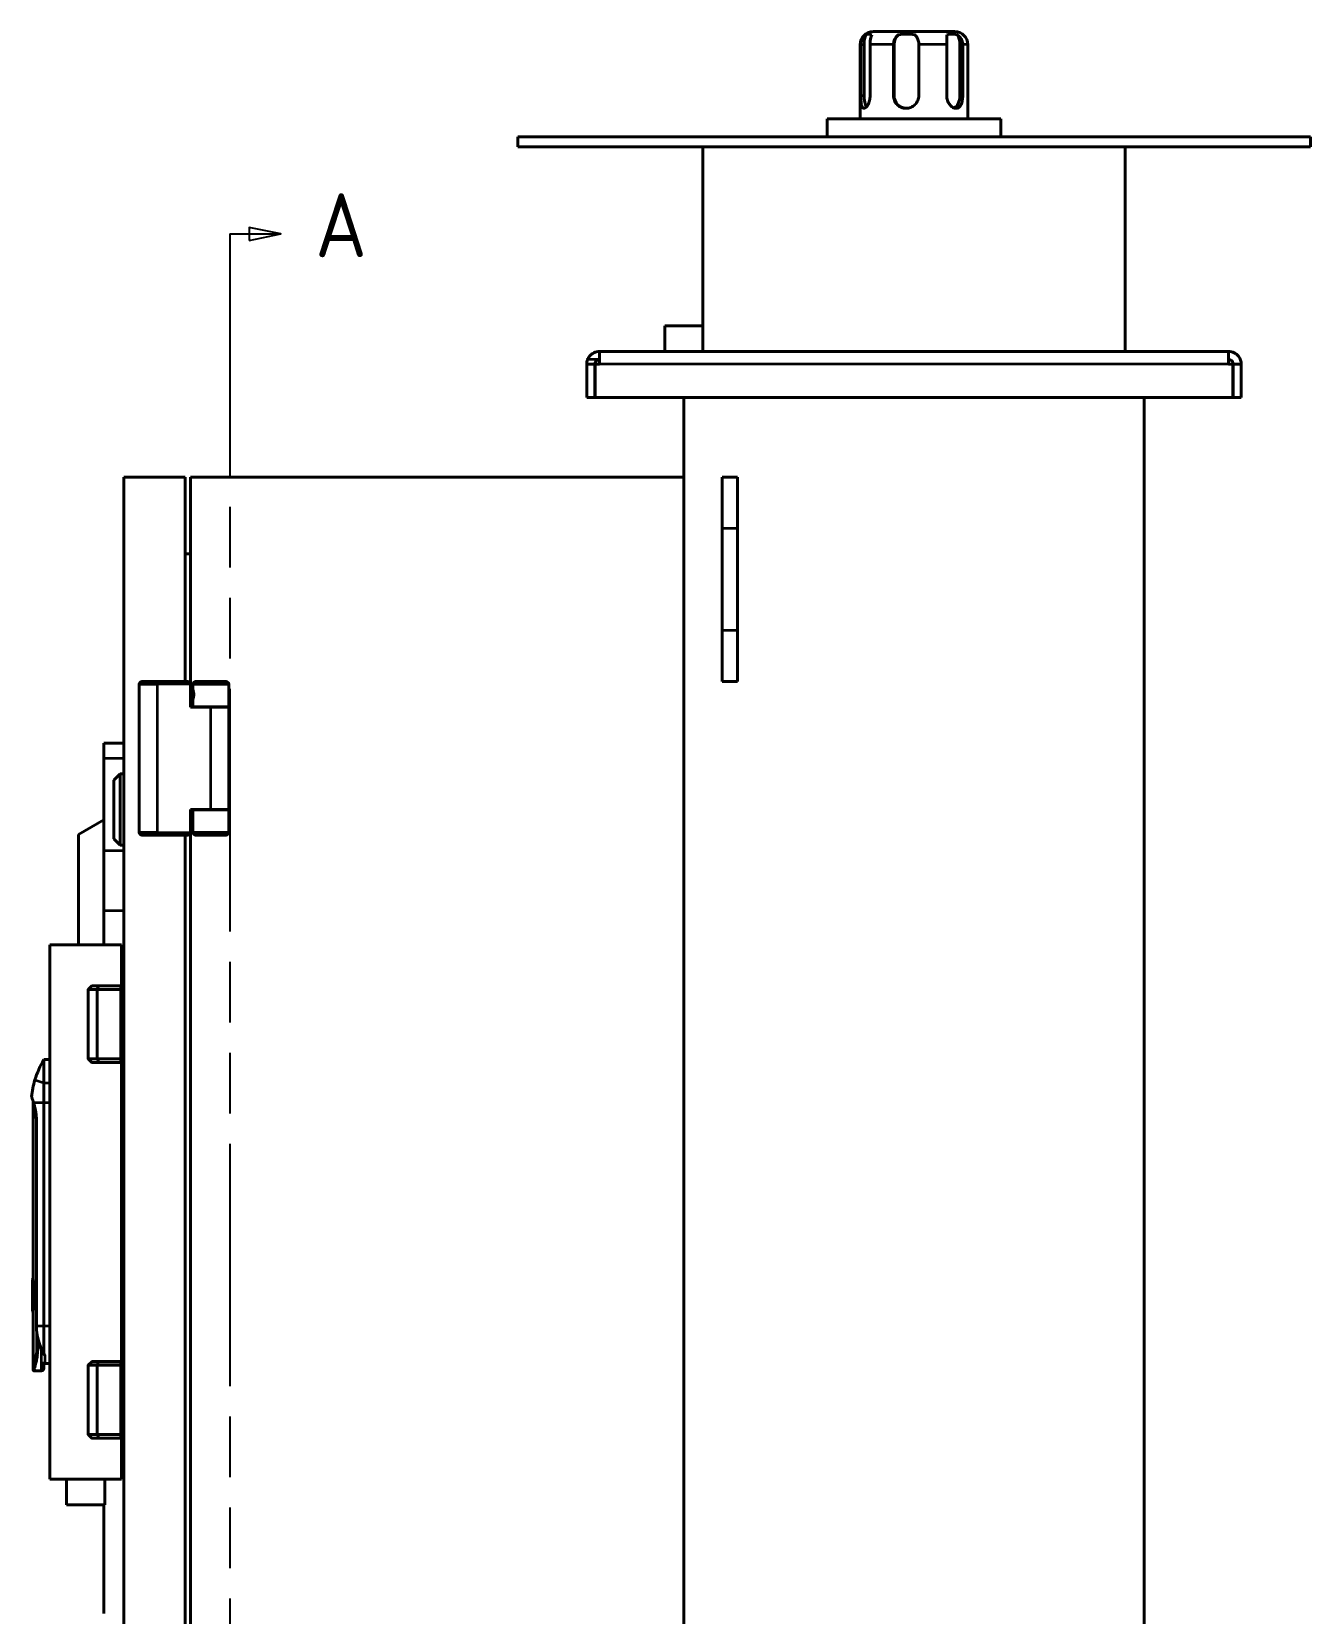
# Model space of a CAD drawing. Header units: millimetres. Extents: x 0 to 4205, y 0 to 2970.
# Drawn here: x 2514 to 3014, y 1076 to 1695 of the extents above; entities that cross this region are included whole.
import ezdxf

# ---------------------------------------------------------------- set-up
doc = ezdxf.new("R2010")
doc.units = ezdxf.units.MM
doc.header["$LTSCALE"] = 5
doc.linetypes.add('CHAIN', pattern=[0.3543, 0.2362, -0.0295, 0.0591, -0.0295])
doc.linetypes.add('DOUBLE_DASH_CHAIN', pattern=[1.2403, 0.6614, -0.0827, 0.1654, -0.0827, 0.1654, -0.0827])
for name, color, linetype, lineweight in [('가시적인 것(ISO)', 3, 'Continuous', 40), ('가시적인 좁은 것(ISO)', 3, 'Continuous', 35), ('단면선(ISO)', 7, 'CHAIN', 25)]:
    doc.layers.add(name, color=color, linetype=linetype, lineweight=lineweight)
doc.styles.add('부품번호텍스트_PSTEK_POSCO', font='isocp.shx')

# ---------------------------------------------------------------- blocks, each defined once
blk = doc.blocks.new('2dTransSection0')
at = {"layer": '단면선(ISO)', "linetype": 'DOUBLE_DASH_CHAIN', "ltscale": 5.738652}
blk.add_line((518.33, 323.11), (518.33, 162.78), dxfattribs=at)
at = {"layer": '단면선(ISO)', "linetype": 'Continuous'}
for p, q in [((518.33, 323.11), (518.33, 319.36)), ((518.33, 323.11), (519.83, 323.11)), ((522.33, 323.11), (519.83, 323.61)), ((519.83, 323.61), (519.83, 322.61)), ((519.83, 323.11), (522.33, 323.11)), ((519.83, 322.61), (522.33, 323.11)), ((518.33, 166.52), (518.33, 162.78)), ((518.33, 162.78), (519.83, 162.78)), ((522.33, 162.78), (519.83, 163.28)), ((519.83, 163.28), (519.83, 162.28)), ((519.83, 162.78), (522.33, 162.78)), ((519.83, 162.28), (522.33, 162.78))]:
    blk.add_line(p, q, dxfattribs=at)
at = {"layer": '단면선(ISO)', "linetype": 'Continuous', "flags": 128}
for points in [[(519.83, 322.61), (522.33, 323.11), (519.83, 323.61), (519.83, 322.61)], [(519.83, 162.28), (522.33, 162.78), (519.83, 163.28), (519.83, 162.28)]]:
    blk.add_lwpolyline(points, dxfattribs=at)
at = {"layer": '단면선(ISO)'}
for points in [[(519.83, 322.61), (522.33, 323.11), (519.83, 323.61), (519.83, 322.61)], [(519.83, 162.28), (522.33, 162.78), (519.83, 163.28), (519.83, 162.28)]]:
    blk.add_solid(points, dxfattribs=at)
at = {"layer": '단면선(ISO)', "char_height": 5, "attachment_point": 7, "style": '부품번호텍스트_PSTEK_POSCO'}
for insert in [(525.01, 321.29), (523.39, 160.14)]:
    blk.add_mtext('A', dxfattribs=dict(at, insert=insert))

msp = doc.modelspace()

# ---------------------------------------------------------------- linework, layer by layer
at = {"layer": '가시적인 것(ISO)'}
for p, q in [((2838.2268, 1660.6175), (2838.2268, 1689.7175)), ((2838.4094, 1669.7175), (2838.4094, 1689.7175)), ((2839.7098, 1669.7175), (2839.7098, 1689.7175)), ((2842.0476, 1689.7175), (2842.0476, 1669.7175)), ((2843.2268, 1694.7175), (2875.2268, 1694.7175)), ((2851.2111, 1669.7175), (2851.2111, 1689.7175)), ((2851.4214, 1669.7175), (2851.4214, 1689.7175)), ((2861.0969, 1689.7175), (2861.0969, 1669.7175)), ((2872.0285, 1669.7175), (2872.0285, 1689.7175)), ((2877.1861, 1689.7175), (2877.1861, 1669.7175)), ((2878.2762, 1689.7175), (2878.2762, 1669.7175)), ((2880.2268, 1660.6175), (2880.2268, 1689.7175)), ((2893.2268, 1660.6175), (2825.2268, 1660.6175)), ((2825.2268, 1653.6175), (2825.2268, 1660.6175)), ((2893.2268, 1653.6175), (2893.2268, 1660.6175)), ((3014.2268, 1653.6175), (2704.2268, 1653.6175)), ((2704.2268, 1649.6175), (2704.2268, 1653.6175)), ((3014.2268, 1649.6175), (3014.2268, 1653.6175)), ((2704.2268, 1649.6175), (3014.2268, 1649.6175)), ((2776.6268, 1569.6175), (2776.6268, 1649.6175)), ((2941.8268, 1569.6175), (2941.8268, 1649.6175)), ((2776.6268, 1579.6175), (2761.7268, 1579.6175)), ((2761.7268, 1569.6175), (2761.7268, 1579.6175)), ((2736.2268, 1569.6175), (2982.2268, 1569.6175)), ((2734.4268, 1564.6175), (2731.2268, 1564.6175)), ((2731.2268, 1564.6175), (2731.2268, 1551.6175)), ((2734.4268, 1551.6175), (2734.4268, 1564.6175)), ((2736.2268, 1564.6175), (2734.4976, 1564.6175)), ((2734.4976, 1564.6175), (2734.4976, 1551.6175)), ((2983.9561, 1564.6175), (2982.2268, 1564.6175)), ((2983.9561, 1564.6175), (2983.9561, 1551.6175)), ((2984.0268, 1551.6175), (2984.0268, 1564.6175)), ((2984.0268, 1564.6175), (2987.2268, 1564.6175)), ((2987.2268, 1564.6175), (2987.2268, 1551.6175)), ((2731.2268, 1551.6175), (2734.4268, 1551.6175)), ((2983.9561, 1551.6175), (2734.4976, 1551.6175)), ((2769.2268, 1057.4175), (2769.2268, 1551.6175)), ((2949.2268, 1057.4175), (2949.2268, 1551.6175)), ((2987.2268, 1551.6175), (2984.0268, 1551.6175)), ((2550.2268, 880.4175), (2550.2268, 1520.4175)), ((2550.2268, 1520.4175), (2574.2268, 1520.4175)), ((2574.2268, 1440.4175), (2574.2268, 1520.4175)), ((2769.2268, 1520.4175), (2576.2268, 1520.4175)), ((2576.2268, 1439.4175), (2576.2268, 1520.4175)), ((2784.2268, 1500.4175), (2784.2268, 1520.4175)), ((2790.2268, 1520.4175), (2784.2268, 1520.4175)), ((2790.2268, 1520.4175), (2790.2268, 1500.4175)), ((2784.2268, 1500.4175), (2784.2268, 1460.4175)), ((2790.2268, 1460.4175), (2790.2268, 1500.4175)), ((2576.2268, 1490.4175), (2574.2268, 1490.4175)), ((2784.2268, 1440.4175), (2784.2268, 1460.4175)), ((2790.2268, 1460.4175), (2790.2268, 1440.4175)), ((2556.2268, 1439.4175), (2556.2268, 1381.4175)), ((2557.2268, 1440.4175), (2563.2268, 1440.4175)), ((2575.2268, 1440.4175), (2563.2268, 1440.4175)), ((2576.2268, 1430.4175), (2576.2268, 1439.4175)), ((2577.2268, 1437.4175), (2577.2268, 1439.4175)), ((2577.2268, 1433.4175), (2577.2268, 1437.4175)), ((2591.2268, 1439.4175), (2591.2268, 1430.5675)), ((2784.2268, 1440.4175), (2790.2268, 1440.4175)), ((2584.2268, 1430.4175), (2576.2268, 1430.4175)), ((2577.2268, 1430.5675), (2577.2268, 1433.4175)), ((2591.2268, 1430.5675), (2577.2268, 1430.5675)), ((2577.2268, 1430.4175), (2577.2268, 1430.5675)), ((2584.2268, 1430.4175), (2591.2268, 1430.4175)), ((2591.2268, 1430.5675), (2591.2268, 1430.4175)), ((2591.2268, 1430.4175), (2591.2268, 1390.4175)), ((2542.4268, 1416.4175), (2542.4268, 1410.3867)), ((2542.4268, 1416.4175), (2550.2268, 1416.4175)), ((2542.4268, 1374.2268), (2542.4268, 1410.3867)), ((2546.2268, 1401.9175), (2548.7268, 1404.4175)), ((2546.2268, 1378.9175), (2546.2268, 1401.9175)), ((2548.7268, 1404.4175), (2548.7268, 1376.4175)), ((2550.2268, 1404.4175), (2548.7268, 1404.4175)), ((2532.4268, 1380.644), (2542.4268, 1386.4175)), ((2576.2268, 1381.4175), (2576.2268, 1390.4175)), ((2576.2268, 1390.4175), (2584.2268, 1390.4175)), ((2577.2268, 1390.2675), (2577.2268, 1390.4175)), ((2577.2268, 1390.2675), (2591.2268, 1390.2675)), ((2577.2268, 1381.4175), (2577.2268, 1390.2675)), ((2591.2268, 1390.4175), (2584.2268, 1390.4175)), ((2591.2268, 1390.4175), (2591.2268, 1390.2675)), ((2591.2268, 1390.2675), (2591.2268, 1381.4175)), ((2532.4268, 1380.644), (2532.4268, 1337.4175)), ((2563.2268, 1380.4175), (2557.2268, 1380.4175)), ((2563.2268, 1380.4175), (2575.2268, 1380.4175)), ((2574.2268, 1020.4175), (2574.2268, 1380.4175)), ((2576.2268, 1019.4175), (2576.2268, 1381.4175)), ((2542.4268, 1374.2268), (2542.4268, 1350.7345)), ((2546.2268, 1378.9175), (2548.7268, 1376.4175)), ((2550.2268, 1376.4175), (2548.7268, 1376.4175)), ((2542.4268, 1337.4175), (2542.4268, 1350.7345)), ((2549.2268, 1337.4175), (2521.2268, 1337.4175)), ((2521.2268, 1128.4175), (2521.2268, 1337.4175)), ((2549.2268, 1321.2175), (2549.2268, 1337.4175)), ((2536.2268, 1319.8346), (2536.2268, 1293.0003)), ((2536.2854, 1319.976), (2537.6683, 1321.3589)), ((2537.8097, 1321.4175), (2540.3825, 1321.4175)), ((2540.3825, 1321.4175), (2549.0268, 1321.4175)), ((2549.2268, 1319.8346), (2549.2268, 1321.2175)), ((2549.2268, 1293.0003), (2549.2268, 1319.8346)), ((2550.2268, 1310.4175), (2549.2268, 1310.4175)), ((2518.9577, 1292.5685), (2521.2268, 1292.5685)), ((2536.2854, 1292.8589), (2537.6683, 1291.476)), ((2540.3825, 1291.4175), (2537.8097, 1291.4175)), ((2549.0268, 1291.4175), (2540.3825, 1291.4175)), ((2549.2268, 1291.6175), (2549.2268, 1293.0003)), ((2549.2268, 1174.2175), (2549.2268, 1291.6175)), ((2514.7605, 1275.9896), (2514.7605, 1206.4527)), ((2518.9577, 1275.7822), (2518.9577, 1188.4283)), ((2516.0054, 1268.4175), (2516.0054, 1188.4204)), ((2514.5192, 1206.5675), (2514.5192, 1194.2675)), ((2514.7605, 1194.3822), (2514.7605, 1171.8347)), ((2517.9577, 1170.8175), (2515.0805, 1170.8175)), ((2518.9577, 1171.8175), (2518.9577, 1174.2148)), ((2519.4577, 1173.7148), (2521.2268, 1173.7148)), ((2536.2268, 1172.8346), (2536.2268, 1146.0003)), ((2536.2854, 1172.976), (2537.6683, 1174.3589)), ((2537.8097, 1174.4175), (2540.3825, 1174.4175)), ((2540.3825, 1174.4175), (2549.0268, 1174.4175)), ((2549.2268, 1172.8346), (2549.2268, 1174.2175)), ((2549.2268, 1146.0003), (2549.2268, 1172.8346)), ((2550.2268, 1155.4175), (2549.2268, 1155.4175)), ((2536.2854, 1145.8589), (2537.6683, 1144.476)), ((2549.2268, 1144.6175), (2549.2268, 1146.0003)), ((2540.3825, 1144.4175), (2537.8097, 1144.4175)), ((2549.0268, 1144.4175), (2540.3825, 1144.4175)), ((2549.2268, 1128.4175), (2549.2268, 1144.6175)), ((2549.2268, 1128.4175), (2521.2268, 1128.4175)), ((2527.7268, 1128.4175), (2527.7268, 1118.4175)), ((2542.7268, 1128.4175), (2542.7268, 1118.4175)), ((2527.7268, 1118.4175), (2542.7268, 1118.4175)), ((2542.4268, 1075.9175), (2542.4268, 1118.4175))]:
    msp.add_line(p, q, dxfattribs=at)
for centre, radius, start, end in [((2843.2268, 1689.7175), 5, 90, 180), ((2875.2268, 1689.7175), 5, 0, 90), ((2557.2268, 1439.4175), 1, 90, 180), ((2575.2268, 1439.4175), 1, 0, 90), ((2578.2268, 1439.4175), 1, 90, 180), ((2590.2268, 1439.4175), 1, 0, 90), ((2557.2268, 1381.4175), 1, 180, 270), ((2575.2268, 1381.4175), 1, 270, 0), ((2578.2268, 1381.4175), 1, 180, 270), ((2590.2268, 1381.4175), 1, 270, 0), ((2536.4268, 1319.8346), 0.2, 135, 180), ((2537.8097, 1321.2175), 0.2, 90, 135), ((2549.0268, 1321.2175), 0.2, 0, 90), ((2549.9896, 1273.8933), 36.218, 148.9602364, 162.8284174), ((2536.4268, 1293.0003), 0.2, 180, 225), ((2537.8097, 1291.6175), 0.2, 225, 270), ((2549.0268, 1291.6175), 0.2, 270, 0), ((2543.8768, 1275.7822), 29.82, 162.8284174, 175.6626333), ((2515.0192, 1206.5675), 0.5, 121.1585294, 180), ((2515.0192, 1194.2675), 0.5, 180, 238.8414662), ((2538.9204, 1188.5371), 22.9153, 180.291824, 209.569667), ((2517.9577, 1171.8175), 1, 270, 0), ((2536.4268, 1172.8346), 0.2, 135, 180), ((2537.8097, 1174.2175), 0.2, 90, 135), ((2549.0268, 1174.2175), 0.2, 0, 90), ((2536.4268, 1146.0003), 0.2, 180, 225), ((2537.8097, 1144.6175), 0.2, 225, 270), ((2549.0268, 1144.6175), 0.2, 270, 0)]:
    msp.add_arc(centre, radius, start, end, dxfattribs=at)
for centre, major_axis, ratio, start_param, end_param in [((2841.5289, 1689.7175), (0, 5), 0.36381904, 0.71583806, 1.57079633), ((2856.3643, 1689.7175), (0, 5), 0.9885859, 0.71583806, 1.57079633), ((2874.0623, 1689.7175), (0, -5), 0.62476686, 1.57079633, 2.42575459), ((2841.5289, 1669.7175), (0, 5), 0.36381904, 1.57079633, 2.64409243), ((2856.3643, 1669.7175), (0, -5), 0.9885859, 4.71238898, 6.25270946), ((2874.0623, 1669.7175), (0, -5), 0.62476686, 0.2480011, 1.57079633)]:
    msp.add_ellipse(centre, major_axis=major_axis, ratio=ratio, start_param=start_param, end_param=end_param, dxfattribs=at)
for points, knots in [([(2838.4094, 1689.7175), (2838.4094, 1690.2317), (2838.4961, 1690.7364), (2838.837, 1691.7235), (2839.0964, 1692.1863), (2839.6873, 1692.9356), (2839.9972, 1693.2342), (2840.3351, 1693.4902)], [-0.928418077, -0.928418077, -0.928418077, -0.928418077, -0.772738134, -0.772738134, -0.60683691, -0.60683691, -0.46743248, -0.46743248, -0.46743248, -0.46743248]), ([(2840.3351, 1693.4902), (2840.7399, 1693.6549), (2841.1522, 1693.7175), (2841.9057, 1693.7175), (2842.3179, 1693.6549), (2842.7227, 1693.4902)], [1.699864016, 1.699864016, 1.699864016, 1.699864016, 2.010514071, 2.010514071, 2.321164125, 2.321164125, 2.321164125, 2.321164125]), ([(2842.7227, 1693.4902), (2842.5989, 1693.2342), (2842.4883, 1692.9356), (2842.2808, 1692.1863), (2842.1921, 1691.7235), (2842.0765, 1690.7364), (2842.0476, 1690.2317), (2842.0476, 1689.7175)], [-0.456831981, -0.456831981, -0.456831981, -0.456831981, -0.318683626, -0.318683626, -0.15427722, -0.15427722, 0, 0, 0, 0]), ([(2851.2111, 1689.7175), (2851.2111, 1690.2322), (2851.2991, 1690.7374), (2851.6434, 1691.727), (2851.9051, 1692.1916), (2852.4913, 1692.9394), (2852.7943, 1693.2358), (2853.1205, 1693.4902)], [-0.928445982, -0.928445982, -0.928445982, -0.928445982, -0.772610682, -0.772610682, -0.605977451, -0.605977451, -0.467453596, -0.467453596, -0.467453596, -0.467453596]), ([(2853.1205, 1693.4902), (2854.2205, 1693.6549), (2855.3407, 1693.7175), (2857.388, 1693.7175), (2858.5082, 1693.6549), (2859.6081, 1693.4902)], [1.699864016, 1.699864016, 1.699864016, 1.699864016, 2.010514071, 2.010514071, 2.321164125, 2.321164125, 2.321164125, 2.321164125]), ([(2859.6081, 1693.4902), (2859.8602, 1693.2358), (2860.0955, 1692.9394), (2860.5524, 1692.1916), (2860.7575, 1691.727), (2861.0277, 1690.7374), (2861.0969, 1690.2322), (2861.0969, 1689.7175)], [-0.456836378, -0.456836378, -0.456836378, -0.456836378, -0.319561365, -0.319561365, -0.15443039, -0.15443039, 0, 0, 0, 0]), ([(2872.0122, 1693.4902), (2872.7074, 1693.6549), (2873.4153, 1693.7175), (2874.7092, 1693.7175), (2875.4171, 1693.6549), (2876.1123, 1693.4902)], [1.699864016, 1.699864016, 1.699864016, 1.699864016, 2.010514071, 2.010514071, 2.321164125, 2.321164125, 2.321164125, 2.321164125]), ([(2872.0285, 1689.7175), (2872.0285, 1690.2296), (2872.0297, 1690.7323), (2872.0317, 1691.7093), (2872.0325, 1692.1656), (2872.0273, 1692.9208), (2872.0221, 1693.2279), (2872.0122, 1693.4902)], [-0.928352843, -0.928352843, -0.928352843, -0.928352843, -0.77331511, -0.77331511, -0.610228294, -0.610228294, -0.467383758, -0.467383758, -0.467383758, -0.467383758]), ([(2876.1123, 1693.4902), (2876.499, 1693.2279), (2876.8542, 1692.9208), (2877.5144, 1692.1656), (2877.7997, 1691.7093), (2878.179, 1690.7323), (2878.2762, 1690.2296), (2878.2762, 1689.7175)], [-0.456815099, -0.456815099, -0.456815099, -0.456815099, -0.315257795, -0.315257795, -0.153640623, -0.153640623, 0, 0, 0, 0]), ([(2839.666, 1664.7175), (2839.4366, 1664.7175), (2839.2217, 1664.8439), (2838.8789, 1665.355), (2838.7495, 1665.7394), (2838.5683, 1666.6245), (2838.504, 1667.1851), (2838.4254, 1668.4163), (2838.4094, 1669.087), (2838.4094, 1669.7175)], [-0.756511688, -0.756511688, -0.756511688, -0.756511688, -0.567394583, -0.567394583, -0.378277478, -0.378277478, -0.189138739, -0.189138739, 0, 0, 0, 0]), ([(2842.0476, 1669.7175), (2842.0476, 1669.087), (2841.9715, 1668.4163), (2841.6783, 1667.1851), (2841.4629, 1666.6245), (2841.0001, 1665.7394), (2840.7215, 1665.355), (2840.1685, 1664.8439), (2839.8953, 1664.7175), (2839.666, 1664.7175)], [-1.513023376, -1.513023376, -1.513023376, -1.513023376, -1.323884638, -1.323884638, -1.134745899, -1.134745899, -0.945628794, -0.945628794, -0.756511688, -0.756511688, -0.756511688, -0.756511688]), ([(2856.063, 1664.7175), (2855.4398, 1664.7175), (2854.7814, 1664.8439), (2853.5813, 1665.355), (2853.0391, 1665.7394), (2852.1869, 1666.6245), (2851.8191, 1667.1851), (2851.3313, 1668.4163), (2851.2111, 1669.087), (2851.2111, 1669.7175)], [-0.756511688, -0.756511688, -0.756511688, -0.756511688, -0.567394583, -0.567394583, -0.378277478, -0.378277478, -0.189138739, -0.189138739, 0, 0, 0, 0]), ([(2861.0969, 1669.7175), (2861.0969, 1669.087), (2860.967, 1668.4163), (2860.4445, 1667.1851), (2860.0523, 1666.6245), (2859.1545, 1665.7394), (2858.5882, 1665.355), (2857.354, 1664.8439), (2856.6862, 1664.7175), (2856.063, 1664.7175)], [-1.513023376, -1.513023376, -1.513023376, -1.513023376, -1.323884638, -1.323884638, -1.134745899, -1.134745899, -0.945628794, -0.945628794, -0.756511688, -0.756511688, -0.756511688, -0.756511688]), ([(2875.6239, 1664.7175), (2875.23, 1664.7175), (2874.7866, 1664.8439), (2873.9292, 1665.355), (2873.5164, 1665.7394), (2872.8454, 1666.6245), (2872.5419, 1667.1851), (2872.1327, 1668.4163), (2872.0285, 1669.087), (2872.0285, 1669.7175)], [-0.756511688, -0.756511688, -0.756511688, -0.756511688, -0.567394583, -0.567394583, -0.378277478, -0.378277478, -0.189138739, -0.189138739, 0, 0, 0, 0]), ([(2878.2762, 1669.7175), (2878.2762, 1669.087), (2878.2223, 1668.4163), (2877.993, 1667.1851), (2877.8162, 1666.6245), (2877.3812, 1665.7394), (2877.0935, 1665.355), (2876.4124, 1664.8439), (2876.0177, 1664.7175), (2875.6239, 1664.7175)], [-1.513023376, -1.513023376, -1.513023376, -1.513023376, -1.323884638, -1.323884638, -1.134745899, -1.134745899, -0.945628794, -0.945628794, -0.756511688, -0.756511688, -0.756511688, -0.756511688]), ([(2736.2268, 1569.6175), (2734.7214, 1569.6175), (2733.232, 1568.895), (2732.3, 1567.7127), (2731.9913, 1567.321), (2731.7416, 1566.8827), (2731.5621, 1566.4175)], [0, 0, 0, 0, 0.575044589, 0.575044589, 0.575044589, 0.76555338, 0.76555338, 0.76555338, 0.76555338]), ([(2734.4268, 1564.6175), (2734.4268, 1565.3171), (2734.875, 1565.9966), (2735.5182, 1566.2721), (2735.7413, 1566.3677), (2735.984, 1566.4175), (2736.2268, 1566.4175)], [-1, -1, -1, -1, -0.25762063, -0.25762063, -0.25762063, 0, 0, 0, 0]), ([(2736.2268, 1569.6175), (2736.2268, 1569.3285), (2736.2268, 1568.895), (2736.2268, 1567.7127), (2736.2268, 1567.321), (2736.2268, 1566.8827), (2736.2268, 1566.4175)], [0, 0, 0, 0, 0.575044589, 0.575044589, 0.575044589, 0.76555338, 0.76555338, 0.76555338, 0.76555338]), ([(2982.2268, 1569.6175), (2982.2268, 1569.3285), (2982.2268, 1568.895), (2982.2268, 1567.7127), (2982.2268, 1567.321), (2982.2268, 1566.8827), (2982.2268, 1566.4175)], [0, 0, 0, 0, 0.575044589, 0.575044589, 0.575044589, 0.76555338, 0.76555338, 0.76555338, 0.76555338]), ([(2982.2268, 1569.6175), (2983.7323, 1569.6175), (2985.2217, 1568.895), (2986.1536, 1567.7127), (2986.8423, 1566.8389), (2987.2268, 1565.73), (2987.2268, 1564.6175)], [0, 0, 0, 0, 0.57504459, 0.57504459, 0.57504459, 1, 1, 1, 1]), ([(2984.0268, 1564.6175), (2984.0268, 1565.3171), (2983.5787, 1565.9966), (2982.9355, 1566.2721), (2982.7123, 1566.3677), (2982.4696, 1566.4175), (2982.2268, 1566.4175)], [-1, -1, -1, -1, -0.25762063, -0.25762063, -0.25762063, 0, 0, 0, 0]), ([(2577.2268, 1437.4175), (2577.2329, 1437.3972), (2577.2419, 1437.3667), (2577.2962, 1437.1621), (2577.3347, 1437.0084), (2577.4077, 1436.6549), (2577.4469, 1436.4309), (2577.5029, 1435.9386), (2577.5186, 1435.6701), (2577.5186, 1435.1648), (2577.5029, 1434.8963), (2577.4469, 1434.404), (2577.4077, 1434.1801), (2577.3347, 1433.8265), (2577.2962, 1433.6728), (2577.2419, 1433.4682), (2577.2329, 1433.4378), (2577.2268, 1433.4175)], [-0.909540528, -0.909540528, -0.909540528, -0.909540528, -0.833754696, -0.833754696, -0.757968865, -0.757968865, -0.682164608, -0.682164608, -0.606360352, -0.606360352, -0.530556096, -0.530556096, -0.454751839, -0.454751839, -0.378966008, -0.378966008, -0.303180176, -0.303180176, -0.303180176, -0.303180176]), ([(2578.2268, 1440.4175), (2578.2386, 1440.4175), (2578.2562, 1440.4175), (2578.3149, 1440.4175), (2578.3188, 1440.4175), (2578.3226, 1440.4175), (2578.327, 1440.4175), (2578.3889, 1440.4175), (2578.4786, 1440.4175), (2578.5961, 1440.4175), (2578.6128, 1440.4175), (2578.6295, 1440.4175), (2578.6481, 1440.4175), (2578.7599, 1440.4175), (2578.8923, 1440.4175), (2579.0452, 1440.4175), (2579.0961, 1440.4175), (2579.1483, 1440.4175), (2579.2049, 1440.4175), (2579.4313, 1440.4175), (2579.6916, 1440.4175), (2579.9842, 1440.4175), (2580.2402, 1440.4175), (2580.5171, 1440.4175), (2580.8147, 1440.4175), (2580.8573, 1440.4175), (2580.9012, 1440.4175), (2580.9436, 1440.4175), (2581.2403, 1440.4175), (2581.5517, 1440.4175), (2581.8777, 1440.4175), (2581.9242, 1440.4175), (2581.9731, 1440.4175), (2582.0183, 1440.4175), (2582.3572, 1440.4175), (2582.7056, 1440.4175), (2583.0634, 1440.4175), (2583.0872, 1440.4175), (2583.1125, 1440.4175), (2583.1351, 1440.4175), (2583.4956, 1440.4175), (2583.8602, 1440.4175), (2584.2268, 1440.4175), (2584.5706, 1440.4175), (2584.9119, 1440.4175), (2585.2509, 1440.4175), (2585.2735, 1440.4175), (2585.2947, 1440.4175), (2585.3186, 1440.4175), (2585.6532, 1440.4175), (2585.98, 1440.4175), (2586.2991, 1440.4175), (2586.3447, 1440.4175), (2586.3883, 1440.4175), (2586.4354, 1440.4175), (2586.718, 1440.4175), (2586.9901, 1440.4175), (2587.2518, 1440.4175), (2587.3391, 1440.4175), (2587.4235, 1440.4175), (2587.5101, 1440.4175), (2587.8565, 1440.4175), (2588.1768, 1440.4175), (2588.4695, 1440.4175), (2588.7256, 1440.4175), (2588.9565, 1440.4175), (2589.1622, 1440.4175), (2589.1916, 1440.4175), (2589.2211, 1440.4175), (2589.2488, 1440.4175), (2589.4428, 1440.4175), (2589.6092, 1440.4175), (2589.7478, 1440.4175), (2589.7677, 1440.4175), (2589.7877, 1440.4175), (2589.8056, 1440.4175), (2589.9398, 1440.4175), (2590.0422, 1440.4175), (2590.113, 1440.4175), (2590.1177, 1440.4175), (2590.1225, 1440.4175), (2590.1267, 1440.4175), (2590.1934, 1440.4175), (2590.2135, 1440.4175), (2590.2268, 1440.4175)], [0, 0, 0, 0, 0.05859375, 0.05859375, 0.05859375, 0.0625, 0.0625, 0.0625, 0.1171875, 0.1171875, 0.1171875, 0.125, 0.125, 0.125, 0.171875, 0.171875, 0.171875, 0.1875, 0.1875, 0.1875, 0.25, 0.25, 0.25, 0.3046875, 0.3046875, 0.3046875, 0.3125, 0.3125, 0.3125, 0.3671875, 0.3671875, 0.3671875, 0.375, 0.375, 0.375, 0.43359375, 0.43359375, 0.43359375, 0.4375, 0.4375, 0.4375, 0.5, 0.5, 0.5, 0.55859375, 0.55859375, 0.55859375, 0.5625, 0.5625, 0.5625, 0.6171875, 0.6171875, 0.6171875, 0.625, 0.625, 0.625, 0.671875, 0.671875, 0.671875, 0.6875, 0.6875, 0.6875, 0.75, 0.75, 0.75, 0.8046875, 0.8046875, 0.8046875, 0.8125, 0.8125, 0.8125, 0.8671875, 0.8671875, 0.8671875, 0.875, 0.875, 0.875, 0.93359375, 0.93359375, 0.93359375, 0.9375, 0.9375, 0.9375, 1, 1, 1, 1]), ([(2584.2268, 1380.4175), (2583.8831, 1380.4175), (2583.5418, 1380.4175), (2583.2028, 1380.4175), (2583.1802, 1380.4175), (2583.159, 1380.4175), (2583.1351, 1380.4175), (2582.8005, 1380.4175), (2582.4737, 1380.4175), (2582.1546, 1380.4175), (2582.109, 1380.4175), (2582.0654, 1380.4175), (2582.0183, 1380.4175), (2581.7357, 1380.4175), (2581.4636, 1380.4175), (2581.2019, 1380.4175), (2581.1146, 1380.4175), (2581.0302, 1380.4175), (2580.9436, 1380.4175), (2580.5972, 1380.4175), (2580.2768, 1380.4175), (2579.9842, 1380.4175), (2579.7281, 1380.4175), (2579.4972, 1380.4175), (2579.2915, 1380.4175), (2579.2621, 1380.4175), (2579.2326, 1380.4175), (2579.2049, 1380.4175), (2579.0108, 1380.4175), (2578.8445, 1380.4175), (2578.7058, 1380.4175), (2578.686, 1380.4175), (2578.666, 1380.4175), (2578.6481, 1380.4175), (2578.5139, 1380.4175), (2578.4114, 1380.4175), (2578.3407, 1380.4175), (2578.336, 1380.4175), (2578.3312, 1380.4175), (2578.327, 1380.4175), (2578.2603, 1380.4175), (2578.2402, 1380.4175), (2578.2268, 1380.4175)], [0.5, 0.5, 0.5, 0.5, 0.55859375, 0.55859375, 0.55859375, 0.5625, 0.5625, 0.5625, 0.6171875, 0.6171875, 0.6171875, 0.625, 0.625, 0.625, 0.671875, 0.671875, 0.671875, 0.6875, 0.6875, 0.6875, 0.75, 0.75, 0.75, 0.8046875, 0.8046875, 0.8046875, 0.8125, 0.8125, 0.8125, 0.8671875, 0.8671875, 0.8671875, 0.875, 0.875, 0.875, 0.93359375, 0.93359375, 0.93359375, 0.9375, 0.9375, 0.9375, 1, 1, 1, 1]), ([(2590.2268, 1380.4175), (2590.2151, 1380.4175), (2590.1974, 1380.4175), (2590.1388, 1380.4175), (2590.1349, 1380.4175), (2590.1311, 1380.4175), (2590.1267, 1380.4175), (2590.0648, 1380.4175), (2589.9751, 1380.4175), (2589.8576, 1380.4175), (2589.8408, 1380.4175), (2589.8242, 1380.4175), (2589.8056, 1380.4175), (2589.6937, 1380.4175), (2589.5614, 1380.4175), (2589.4085, 1380.4175), (2589.3576, 1380.4175), (2589.3054, 1380.4175), (2589.2488, 1380.4175), (2589.0224, 1380.4175), (2588.7621, 1380.4175), (2588.4695, 1380.4175), (2588.2134, 1380.4175), (2587.9366, 1380.4175), (2587.6389, 1380.4175), (2587.5964, 1380.4175), (2587.5525, 1380.4175), (2587.5101, 1380.4175), (2587.2134, 1380.4175), (2586.902, 1380.4175), (2586.576, 1380.4175), (2586.5295, 1380.4175), (2586.4806, 1380.4175), (2586.4354, 1380.4175), (2586.0965, 1380.4175), (2585.7481, 1380.4175), (2585.3903, 1380.4175), (2585.3665, 1380.4175), (2585.3412, 1380.4175), (2585.3186, 1380.4175), (2584.9581, 1380.4175), (2584.5935, 1380.4175), (2584.2268, 1380.4175)], [0, 0, 0, 0, 0.05859375, 0.05859375, 0.05859375, 0.0625, 0.0625, 0.0625, 0.1171875, 0.1171875, 0.1171875, 0.125, 0.125, 0.125, 0.171875, 0.171875, 0.171875, 0.1875, 0.1875, 0.1875, 0.25, 0.25, 0.25, 0.3046875, 0.3046875, 0.3046875, 0.3125, 0.3125, 0.3125, 0.3671875, 0.3671875, 0.3671875, 0.375, 0.375, 0.375, 0.43359375, 0.43359375, 0.43359375, 0.4375, 0.4375, 0.4375, 0.5, 0.5, 0.5, 0.5]), ([(2518.9577, 1292.5685), (2518.9577, 1292.4665), (2518.9577, 1292.3423), (2518.9577, 1292.0522), (2518.9577, 1291.8863), (2518.9577, 1291.3285), (2518.9577, 1290.8787), (2518.9577, 1290.0171), (2518.9577, 1289.6433), (2518.9577, 1288.4453), (2518.9577, 1287.5473), (2518.9577, 1285.6064), (2518.9577, 1284.5668), (2518.9577, 1283.4824)], [-1.43451955, -1.43451955, -1.43451955, -1.43451955, -1.30026929, -1.30026929, -1.16585639, -1.16585639, -0.89694514, -0.89694514, -0.71765182, -0.71765182, -0.35866508, -0.35866508, -0.000001, -0.000001, -0.000001, -0.000001]), ([(2518.9577, 1283.4824), (2518.9577, 1282.8822), (2518.9577, 1282.2657), (2518.9577, 1281.01), (2518.9577, 1280.3706), (2518.9577, 1278.4295), (2518.9577, 1277.105), (2518.9577, 1275.7822)], [-0.79365146, -0.79365146, -0.79365146, -0.79365146, -0.595268882, -0.595268882, -0.396857642, -0.396857642, -0.000001, -0.000001, -0.000001, -0.000001]), ([(2514.8521, 1275.6936), (2514.6247, 1276.4293), (2514.4307, 1277.0488), (2514.2374, 1277.6642), (2514.1918, 1277.8089), (2514.1537, 1277.9297)], [0, 0, 0, 0, 0.331614075, 0.331614075, 0.454975636, 0.454975636, 0.454975636, 0.454975636]), ([(2516.0054, 1268.4175), (2516.0054, 1269.3787), (2515.9402, 1270.3511), (2515.709, 1272.1829), (2515.541, 1273.0629), (2515.1953, 1274.5274), (2515.0206, 1275.1482), (2514.8521, 1275.6936)], [0, 0, 0, 0, 0.288368513, 0.288368513, 0.578443437, 0.578443437, 0.825427108, 0.825427108, 0.825427108, 0.825427108]), ([(2514.7605, 1206.4527), (2514.8394, 1206.1218), (2514.9379, 1205.6817), (2515.1455, 1204.5934), (2515.2679, 1203.8371), (2515.442, 1202.1754), (2515.491, 1201.2695), (2515.491, 1199.5654), (2515.442, 1198.6596), (2515.2679, 1196.9978), (2515.1455, 1196.2416), (2514.9379, 1195.1533), (2514.8394, 1194.7131), (2514.7605, 1194.3822)], [1.32315626, 1.32315626, 1.32315626, 1.32315626, 1.53346053, 1.53346053, 1.78906758, 1.78906758, 2.04467463, 2.04467463, 2.30028168, 2.30028168, 2.55588873, 2.55588873, 2.766193, 2.766193, 2.766193, 2.766193]), ([(2518.9577, 1188.4283), (2518.9577, 1187.9073), (2518.9577, 1187.3864), (2518.9577, 1186.3504), (2518.9577, 1185.8357), (2518.9577, 1184.3076), (2518.9577, 1183.3143), (2518.9577, 1181.4102), (2518.9577, 1180.5051), (2518.9577, 1178.8167), (2518.9577, 1178.0382), (2518.9577, 1177.3379)], [-1.25078986, -1.25078986, -1.25078986, -1.25078986, -1.09468686, -1.09468686, -0.93845387, -0.93845387, -0.62561404, -0.62561404, -0.31282474, -0.31282474, -0.00000088, -0.00000088, -0.00000088, -0.00000088]), ([(2519.4577, 1176.9706), (2519.4065, 1176.9736), (2519.3522, 1176.9841), (2519.2709, 1177.0108), (2519.2445, 1177.0214), (2519.1807, 1177.0514), (2519.1448, 1177.0728), (2519.065, 1177.1314), (2519.0249, 1177.1723), (2518.9711, 1177.2577), (2518.9577, 1177.2994), (2518.9577, 1177.3379)], [0.0000018341, 0.0000018341, 0.0000018341, 0.0000018341, 0.015415401, 0.015415401, 0.0232826604, 0.0232826604, 0.0355238411, 0.0355238411, 0.0538959094, 0.0538959094, 0.0712183108, 0.0712183108, 0.0712183108, 0.0712183108]), ([(2514.7605, 1171.8347), (2514.7605, 1171.8185), (2514.7605, 1171.7881), (2514.7605, 1171.7464), (2514.7605, 1171.7087), (2514.7605, 1171.6717), (2514.7605, 1171.6345), (2514.7605, 1171.5965), (2514.7605, 1171.5572), (2514.7605, 1171.5165), (2514.7605, 1171.4752), (2514.7605, 1171.4329), (2514.7605, 1171.3896), (2514.7605, 1171.3458), (2514.7605, 1171.3021), (2514.7605, 1171.259), (2514.7605, 1171.217), (2514.7605, 1171.1765), (2514.7605, 1171.138), (2514.7605, 1171.1018), (2514.7605, 1171.0684), (2514.7605, 1171.0381), (2514.7605, 1171.0112), (2514.7605, 1170.9879), (2514.7605, 1170.9685), (2514.7605, 1170.9532), (2514.7605, 1170.9421), (2514.7605, 1170.9352), (2514.7605, 1170.9334), (2514.7605, 1170.9334), (2514.7605, 1170.9334)], [0, 0, 0, 0, 0.018518519, 0.037037037, 0.055555556, 0.074074074, 0.092592593, 0.111111111, 0.12962963, 0.148148148, 0.166666667, 0.185185185, 0.203703704, 0.222222222, 0.240740741, 0.259259259, 0.277777778, 0.296296296, 0.314814815, 0.333333333, 0.351851852, 0.37037037, 0.388888889, 0.407407407, 0.425925926, 0.444444444, 0.462962963, 0.481481481, 0.5, 0.50175311, 0.50175311, 0.50175311, 0.50175311]), ([(2515.0805, 1170.8175), (2515.0267, 1170.8175), (2514.9722, 1170.8264), (2514.8708, 1170.8605), (2514.8226, 1170.8859), (2514.7735, 1170.9228), (2514.7669, 1170.928), (2514.7605, 1170.9334)], [0, 0, 0, 0, 0.0161470941, 0.0161470941, 0.0320714123, 0.0320714123, 0.0345899586, 0.0345899586, 0.0345899586, 0.0345899586]), ([(2518.9577, 1174.2148), (2518.9577, 1174.2135), (2518.9577, 1174.2123), (2518.9582, 1174.1451), (2518.9718, 1174.0798), (2519.0228, 1173.9599), (2519.0591, 1173.9062), (2519.1501, 1173.8154), (2519.204, 1173.7792), (2519.2949, 1173.7408), (2519.3278, 1173.7307), (2519.3932, 1173.7179), (2519.4254, 1173.7148), (2519.4577, 1173.7148)], [-0.0003658706, -0.0003658706, -0.0003658706, -0.0003658706, 0, 0, 0.0199010461, 0.0199010461, 0.0392588893, 0.0392588893, 0.0585795852, 0.0585795852, 0.0688861924, 0.0688861924, 0.0785802991, 0.0785802991, 0.0785802991, 0.0785802991])]:
    msp.add_open_spline(points, degree=3, knots=knots, dxfattribs=at)
for points in [[(2731.5621, 1566.4175), (2731.3411, 1565.8449), (2731.2268, 1565.2312), (2731.2268, 1564.6175)], [(2736.2268, 1566.4175), (2736.2268, 1565.8449), (2736.2268, 1565.2312), (2736.2268, 1564.6175)], [(2982.2268, 1566.4175), (2982.2268, 1565.8449), (2982.2268, 1565.2312), (2982.2268, 1564.6175)], [(2514.154, 1277.9297), (2514.143, 1277.965), (2514.139, 1278.0025), (2514.1423, 1278.0373)]]:
    msp.add_open_spline(points, degree=3, dxfattribs=at)
at = {"layer": '가시적인 좁은 것(ISO)'}
for p, q in [((2838.4094, 1689.7175), (2838.2268, 1689.7175)), ((2838.4094, 1689.7175), (2839.7098, 1689.7175)), ((2851.2111, 1689.7175), (2842.0476, 1689.7175)), ((2851.2111, 1689.7175), (2851.4214, 1689.7175)), ((2872.0285, 1689.7175), (2861.0969, 1689.7175)), ((2878.2762, 1689.7175), (2877.1861, 1689.7175)), ((2880.2268, 1689.7175), (2878.2762, 1689.7175)), ((2838.4094, 1669.7175), (2839.7098, 1669.7175)), ((2851.2111, 1669.7175), (2851.4214, 1669.7175)), ((2878.2762, 1669.7175), (2877.1861, 1669.7175)), ((2736.2268, 1566.4175), (2731.5621, 1566.4175)), ((2982.2268, 1564.6175), (2736.2268, 1564.6175)), ((2784.2268, 1500.4175), (2790.2268, 1500.4175)), ((2790.2268, 1460.4175), (2784.2268, 1460.4175)), ((2556.2268, 1439.4175), (2563.2268, 1439.4175)), ((2563.2268, 1439.4175), (2563.2268, 1440.4175)), ((2576.2268, 1439.4175), (2563.2268, 1439.4175)), ((2563.2268, 1439.4175), (2563.2268, 1381.4175)), ((2577.2268, 1439.4175), (2591.2268, 1439.4175)), ((2584.2268, 1390.4175), (2584.2268, 1430.4175)), ((2550.2268, 1410.3867), (2542.4268, 1410.3867)), ((2563.2268, 1381.4175), (2556.2268, 1381.4175)), ((2563.2268, 1380.4175), (2563.2268, 1381.4175)), ((2563.2268, 1381.4175), (2576.2268, 1381.4175)), ((2591.2268, 1381.4175), (2577.2268, 1381.4175)), ((2550.2268, 1374.2268), (2542.4268, 1374.2268)), ((2550.2268, 1350.7345), (2542.4268, 1350.7345)), ((2536.2268, 1319.8346), (2536.2854, 1319.8346)), ((2539.6683, 1319.8346), (2536.2854, 1319.8346)), ((2536.2854, 1319.8346), (2536.2854, 1293.0003)), ((2536.3268, 1319.976), (2537.7097, 1321.3589)), ((2539.7097, 1319.976), (2536.3268, 1319.976)), ((2537.7097, 1321.3589), (2540.2825, 1321.3589)), ((2539.6683, 1319.8346), (2539.8097, 1319.8346)), ((2539.6683, 1319.8346), (2539.6683, 1293.0003)), ((2539.7097, 1319.976), (2540.2825, 1321.3589)), ((2539.8097, 1319.976), (2540.3825, 1321.3589)), ((2549.0268, 1319.976), (2539.8097, 1319.976)), ((2539.8097, 1319.8346), (2539.8097, 1319.976)), ((2549.0268, 1319.8346), (2539.8097, 1319.8346)), ((2539.8097, 1319.8346), (2539.8097, 1293.0003)), ((2540.3825, 1321.4175), (2540.3825, 1321.3589)), ((2540.3825, 1321.3589), (2549.0268, 1321.3589)), ((2549.0268, 1321.4175), (2549.0268, 1321.3589)), ((2549.0268, 1319.976), (2549.0268, 1321.3589)), ((2549.0268, 1319.976), (2549.0268, 1319.8346)), ((2549.2268, 1319.8346), (2549.0268, 1319.8346)), ((2549.0268, 1293.0003), (2549.0268, 1319.8346)), ((2536.2854, 1293.0003), (2536.2268, 1293.0003)), ((2536.2854, 1293.0003), (2539.6683, 1293.0003)), ((2536.3268, 1292.8589), (2537.7097, 1291.476)), ((2536.3268, 1292.8589), (2539.7097, 1292.8589)), ((2540.2825, 1291.476), (2537.7097, 1291.476)), ((2539.8097, 1293.0003), (2539.6683, 1293.0003)), ((2539.7097, 1292.8589), (2540.2825, 1291.476)), ((2539.8097, 1293.0003), (2549.0268, 1293.0003)), ((2539.8097, 1292.8589), (2539.8097, 1293.0003)), ((2539.8097, 1292.8589), (2549.0268, 1292.8589)), ((2539.8097, 1292.8589), (2540.3825, 1291.476)), ((2549.0268, 1291.476), (2540.3825, 1291.476)), ((2540.3825, 1291.476), (2540.3825, 1291.4175)), ((2549.2268, 1293.0003), (2549.0268, 1293.0003)), ((2549.0268, 1293.0003), (2549.0268, 1292.8589)), ((2549.0268, 1291.476), (2549.0268, 1292.8589)), ((2549.0268, 1291.4175), (2549.0268, 1291.476)), ((2515.3861, 1284.5861), (2518.9577, 1283.4824)), ((2518.9577, 1283.4824), (2521.2268, 1283.4824)), ((2514.8503, 1275.7822), (2518.9577, 1275.7822)), ((2518.9577, 1275.7822), (2521.2268, 1275.7822)), ((2516.0054, 1268.4175), (2516.0311, 1268.4175)), ((2516.0311, 1268.4175), (2516.0311, 1188.4206)), ((2515.0192, 1205.2552), (2515.0192, 1195.5798)), ((2516.0054, 1188.4204), (2516.0311, 1188.4206)), ((2518.9577, 1188.4283), (2521.2268, 1188.4283)), ((2516.1951, 1180.0679), (2516.1952, 1185.5917)), ((2516.6634, 1180.0672), (2516.6634, 1183.0841)), ((2516.6634, 1180.0672), (2517.6278, 1180.0674)), ((2517.9577, 1170.8175), (2517.9577, 1179.2809)), ((2536.2268, 1172.8346), (2536.2854, 1172.8346)), ((2539.6683, 1172.8346), (2536.2854, 1172.8346)), ((2536.2854, 1172.8346), (2536.2854, 1146.0003)), ((2536.3268, 1172.976), (2537.7097, 1174.3589)), ((2539.7097, 1172.976), (2536.3268, 1172.976)), ((2537.7097, 1174.3589), (2540.2825, 1174.3589)), ((2539.6683, 1172.8346), (2539.8097, 1172.8346)), ((2539.6683, 1172.8346), (2539.6683, 1146.0003)), ((2539.7097, 1172.976), (2540.2825, 1174.3589)), ((2539.8097, 1172.976), (2540.3825, 1174.3589)), ((2549.0268, 1172.976), (2539.8097, 1172.976)), ((2539.8097, 1172.8346), (2539.8097, 1172.976)), ((2549.0268, 1172.8346), (2539.8097, 1172.8346)), ((2539.8097, 1172.8346), (2539.8097, 1146.0003)), ((2540.3825, 1174.4175), (2540.3825, 1174.3589)), ((2540.3825, 1174.3589), (2549.0268, 1174.3589)), ((2549.0268, 1174.4175), (2549.0268, 1174.3589)), ((2549.0268, 1172.976), (2549.0268, 1174.3589)), ((2549.0268, 1172.976), (2549.0268, 1172.8346)), ((2549.2268, 1172.8346), (2549.0268, 1172.8346)), ((2549.0268, 1146.0003), (2549.0268, 1172.8346)), ((2536.2854, 1146.0003), (2536.2268, 1146.0003)), ((2536.2854, 1146.0003), (2539.6683, 1146.0003)), ((2536.3268, 1145.8589), (2537.7097, 1144.476)), ((2536.3268, 1145.8589), (2539.7097, 1145.8589)), ((2539.8097, 1146.0003), (2539.6683, 1146.0003)), ((2539.7097, 1145.8589), (2540.2825, 1144.476)), ((2539.8097, 1146.0003), (2549.0268, 1146.0003)), ((2539.8097, 1145.8589), (2539.8097, 1146.0003)), ((2539.8097, 1145.8589), (2549.0268, 1145.8589)), ((2539.8097, 1145.8589), (2540.3825, 1144.476)), ((2549.2268, 1146.0003), (2549.0268, 1146.0003)), ((2549.0268, 1146.0003), (2549.0268, 1145.8589)), ((2549.0268, 1144.476), (2549.0268, 1145.8589)), ((2540.2825, 1144.476), (2537.7097, 1144.476)), ((2549.0268, 1144.476), (2540.3825, 1144.476)), ((2540.3825, 1144.476), (2540.3825, 1144.4175)), ((2549.0268, 1144.4175), (2549.0268, 1144.476))]:
    msp.add_line(p, q, dxfattribs=at)
msp.add_arc((2538.9204, 1188.5371), 22.8896, 180.2918241, 209.2927809, dxfattribs=at)
for centre, major_axis, ratio, start_param, end_param in [((2536.4268, 1319.8346), (-0.1414, 0.1414), 0.28108464, 5.7351569, 6.28318531), ((2536.4268, 1319.8346), (0, -0.2), 0.70710678, 3.92699082, 4.71238898), ((2537.8097, 1321.2175), (-0.1414, 0.1414), 0.28108464, 5.7351569, 6.28318531), ((2537.8097, 1321.2175), (0, 0.2), 0.70710678, 0, 0.78539816), ((2539.8097, 1319.8346), (0, 0.2), 0.70710678, 0.78539816, 1.57079633), ((2539.8097, 1319.8346), (0.1848, -0.0765), 0.67859834, 1.84481053, 2.39283894), ((2540.3825, 1321.2175), (0, 0.2), 0.70710678, 0, 0.78539816), ((2540.3825, 1321.2175), (0.1848, -0.0765), 0.67859834, 1.84481053, 2.39283894), ((2549.0268, 1321.2175), (0.2, 0), 0.70710678, 0, 1.57079633), ((2549.0268, 1319.8346), (0.2, 0), 0.70710678, 0, 1.57079633), ((2536.4268, 1293.0003), (0, -0.2), 0.70710678, 4.71238898, 5.49778714), ((2536.4268, 1293.0003), (-0.1414, -0.1414), 0.28108464, 0, 0.54802841), ((2537.8097, 1291.6175), (-0.1414, -0.1414), 0.28108464, 0, 0.54802841), ((2537.8097, 1291.6175), (0, -0.2), 0.70710678, 5.49778714, 6.28318531), ((2539.8097, 1293.0003), (0, 0.2), 0.70710678, 1.57079633, 2.35619449), ((2539.8097, 1293.0003), (-0.1848, -0.0765), 0.67859834, 0.74875372, 1.29678212), ((2540.3825, 1291.6175), (-0.1848, -0.0765), 0.67859834, 0.74875371, 1.29678212), ((2540.3825, 1291.6175), (0, -0.2), 0.70710678, 5.49778714, 6.28318531), ((2549.0268, 1293.0003), (0.2, 0), 0.70710678, 4.71238898, 6.28318531), ((2549.0268, 1291.6175), (0.2, 0), 0.70710678, 4.71238898, 6.28318531), ((2515.1387, 1275.7822), (-0.2866, -0.0886), 0.71711972, 5.87624666, 6.2831854), ((2538.9667, 1188.4907), (-25.0898, -0.0745), 0.00019874, 0.41742345, 0.64766801), ((2536.4268, 1172.8346), (-0.1414, 0.1414), 0.28108464, 5.7351569, 6.28318531), ((2536.4268, 1172.8346), (0, -0.2), 0.70710678, 3.92699082, 4.71238898), ((2537.8097, 1174.2175), (-0.1414, 0.1414), 0.28108464, 5.7351569, 6.28318531), ((2537.8097, 1174.2175), (0, 0.2), 0.70710678, 0, 0.78539816), ((2539.8097, 1172.8346), (0, 0.2), 0.70710678, 0.78539816, 1.57079633), ((2539.8097, 1172.8346), (0.1848, -0.0765), 0.67859834, 1.84481053, 2.39283894), ((2540.3825, 1174.2175), (0, 0.2), 0.70710678, 0, 0.78539816), ((2540.3825, 1174.2175), (0.1848, -0.0765), 0.67859834, 1.84481053, 2.39283894), ((2549.0268, 1174.2175), (0.2, 0), 0.70710678, 0, 1.57079633), ((2549.0268, 1172.8346), (0.2, 0), 0.70710678, 0, 1.57079633), ((2536.4268, 1146.0003), (0, -0.2), 0.70710678, 4.71238898, 5.49778714), ((2536.4268, 1146.0003), (-0.1414, -0.1414), 0.28108464, 0, 0.54802841), ((2539.8097, 1146.0003), (0, 0.2), 0.70710678, 1.57079633, 2.35619449), ((2539.8097, 1146.0003), (-0.1848, -0.0765), 0.67859834, 0.74875372, 1.29678212), ((2549.0268, 1146.0003), (0.2, 0), 0.70710678, 4.71238898, 6.28318531), ((2537.8097, 1144.6175), (-0.1414, -0.1414), 0.28108464, 0, 0.54802841), ((2537.8097, 1144.6175), (0, -0.2), 0.70710678, 5.49778714, 6.28318531), ((2540.3825, 1144.6175), (-0.1848, -0.0765), 0.67859834, 0.74875371, 1.29678212), ((2540.3825, 1144.6175), (0, -0.2), 0.70710678, 5.49778714, 6.28318531), ((2549.0268, 1144.6175), (0.2, 0), 0.70710678, 4.71238898, 6.28318531)]:
    msp.add_ellipse(centre, major_axis=major_axis, ratio=ratio, start_param=start_param, end_param=end_param, dxfattribs=at)
for points, knots in [([(2514.1423, 1278.0374), (2514.1698, 1277.9506), (2514.2015, 1277.852), (2514.2377, 1277.7392), (2514.2586, 1277.674), (2514.2809, 1277.604), (2514.3048, 1277.5288), (2514.3581, 1277.3613), (2514.4187, 1277.1678), (2514.4882, 1276.9451), (2514.5038, 1276.8952), (2514.5199, 1276.8437), (2514.5364, 1276.7908), (2514.6266, 1276.5019), (2514.7309, 1276.168), (2514.8503, 1275.7822)], [0, 0, 0, 0, 0.211194987, 0.211194987, 0.211194987, 0.333333333, 0.333333333, 0.333333333, 0.605566963, 0.605566963, 0.605566963, 0.666666667, 0.666666667, 0.666666667, 0.999999987, 0.999999987, 0.999999987, 0.999999987]), ([(2514.8503, 1275.7822), (2514.9824, 1275.3599), (2515.1107, 1274.9172), (2515.23, 1274.4594), (2515.3492, 1274.0015), (2515.4595, 1273.5285), (2515.5555, 1273.0565), (2515.6515, 1272.5844), (2515.7331, 1272.1133), (2515.8018, 1271.6303), (2515.8705, 1271.1474), (2515.9264, 1270.6525), (2515.9665, 1270.1199), (2516.0067, 1269.5874), (2516.0311, 1269.0171), (2516.0311, 1268.4175)], [0, 0, 0, 0, 0.2, 0.2, 0.2, 0.4, 0.4, 0.4, 0.6, 0.6, 0.6, 0.8, 0.8, 0.8, 1, 1, 1, 1]), ([(2515.0805, 1170.8175), (2515.0805, 1170.8175), (2515.0838, 1170.8277), (2515.0906, 1170.8481), (2515.0927, 1170.8544), (2515.0951, 1170.8617), (2515.0978, 1170.87), (2515.1153, 1170.9229), (2515.1459, 1171.0159), (2515.1887, 1171.1492), (2515.1961, 1171.1724), (2515.2039, 1171.1968), (2515.2121, 1171.2224), (2515.2582, 1171.3671), (2515.3158, 1171.5508), (2515.3822, 1171.7715), (2515.3951, 1171.8144), (2515.4083, 1171.8587), (2515.4219, 1171.9044), (2515.4903, 1172.1352), (2515.5666, 1172.4013), (2515.6466, 1172.6975), (2515.6639, 1172.7615), (2515.6814, 1172.8269), (2515.699, 1172.8936), (2515.7789, 1173.197), (2515.8615, 1173.5282), (2515.9426, 1173.8815), (2515.962, 1173.9657), (2515.9812, 1174.0512), (2516.0003, 1174.1379), (2516.079, 1174.4945), (2516.1553, 1174.871), (2516.2259, 1175.2621), (2516.2443, 1175.3645), (2516.2624, 1175.468), (2516.2801, 1175.5723), (2516.3462, 1175.9632), (2516.4061, 1176.367), (2516.4577, 1176.7803), (2516.4724, 1176.8986), (2516.4865, 1177.0177), (2516.4998, 1177.1375), (2516.5455, 1177.5479), (2516.5827, 1177.9669), (2516.6098, 1178.3927), (2516.6183, 1178.525), (2516.6258, 1178.6579), (2516.6323, 1178.7914), (2516.6528, 1179.213), (2516.6633, 1179.6399), (2516.6634, 1180.0672)], [0.503593152, 0.503593152, 0.503593152, 0.503593152, 0.529411765, 0.529411765, 0.529411765, 0.537376172, 0.537376172, 0.537376172, 0.588235294, 0.588235294, 0.588235294, 0.597075767, 0.597075767, 0.597075767, 0.647058824, 0.647058824, 0.647058824, 0.656773181, 0.656773181, 0.656773181, 0.705882353, 0.705882353, 0.705882353, 0.71648775, 0.71648775, 0.71648775, 0.764705882, 0.764705882, 0.764705882, 0.776206304, 0.776206304, 0.776206304, 0.823529412, 0.823529412, 0.823529412, 0.835927199, 0.835927199, 0.835927199, 0.882352941, 0.882352941, 0.882352941, 0.895644827, 0.895644827, 0.895644827, 0.941176471, 0.941176471, 0.941176471, 0.955320752, 0.955320752, 0.955320752, 1, 1, 1, 1]), ([(2516.1951, 1180.0679), (2516.2187, 1180.0678), (2516.2553, 1180.0677), (2516.3018, 1180.0676), (2516.3483, 1180.0675), (2516.4048, 1180.0673), (2516.4667, 1180.0673), (2516.5286, 1180.0673), (2516.5959, 1180.0673), (2516.6634, 1180.0672)], [0, 0, 0, 0, 0.33333333, 0.33333333, 0.33333333, 0.66666667, 0.66666667, 0.66666667, 1, 1, 1, 1]), ([(2519.4577, 1173.7148), (2519.4577, 1173.7564), (2519.4577, 1173.8023), (2519.4577, 1173.8525), (2519.4577, 1174.0046), (2519.4577, 1174.1959), (2519.4577, 1174.4247), (2519.4577, 1174.6491), (2519.4577, 1174.9094), (2519.4577, 1175.2039), (2519.4577, 1175.2507), (2519.4577, 1175.2983), (2519.4577, 1175.3468), (2519.4577, 1175.5943), (2519.4577, 1175.8641), (2519.4577, 1176.1546), (2519.4577, 1176.3333), (2519.4577, 1176.5198), (2519.4577, 1176.7138), (2519.4577, 1176.798), (2519.4577, 1176.8836), (2519.4577, 1176.9706)], [0.000001214, 0.000001214, 0.000001214, 0.000001214, 0.083298463, 0.083298463, 0.083298463, 0.335673021, 0.335673021, 0.335673021, 0.583142974, 0.583142974, 0.583142974, 0.622425244, 0.622425244, 0.622425244, 0.823088642, 0.823088642, 0.823088642, 0.946474871, 0.946474871, 0.946474871, 1, 1, 1, 1])]:
    msp.add_open_spline(points, degree=3, knots=knots, dxfattribs=at)
msp.add_open_spline([(2514.7605, 1171.8347), (2514.8118, 1171.988), (2514.9326, 1172.3479), (2515.1553, 1173.0733), (2515.3998, 1173.9538), (2515.6447, 1174.9795), (2515.8682, 1176.1297), (2516.0492, 1177.3787), (2516.1682, 1178.7031), (2516.1961, 1179.6078), (2516.1951, 1180.0679)], degree=3, dxfattribs=at)

# ---------------------------------------------------------------- block references
at = {"layer": '단면선(ISO)', "xscale": 5, "yscale": 5, "zscale": 5}
msp.add_blockref('2dTransSection0', (0, 0), dxfattribs=at)

doc.saveas('drawing.dxf')
